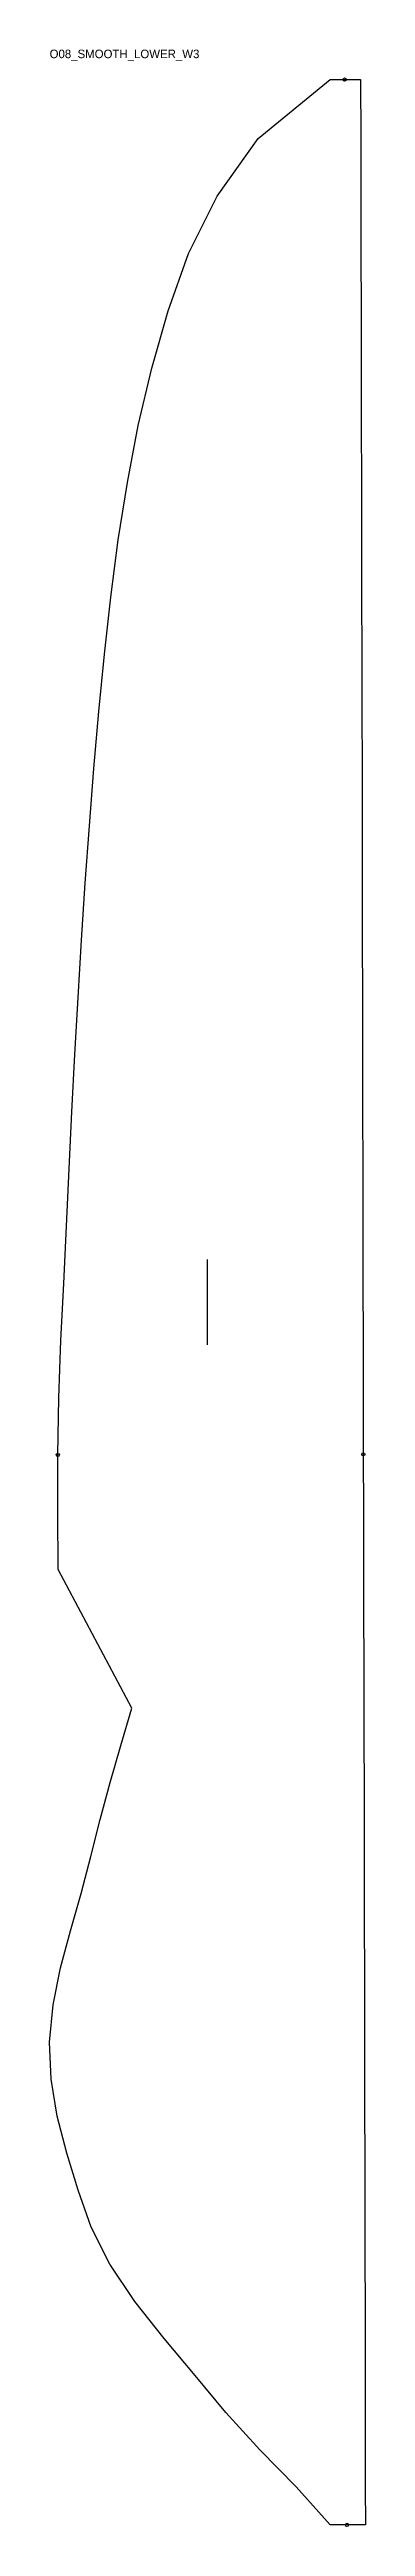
# Model space of a CAD drawing. Header units: millimetres. Extents: x -263 to 33, y -1 to 2322.
import ezdxf

# ---------------------------------------------------------------- set-up
doc = ezdxf.new("R2010")
doc.units = ezdxf.units.MM
for name, color, linetype in [('CUT', 1, 'Continuous'), ('GRAIN', 3, 'Continuous'), ('ID', 7, 'Continuous'), ('NOTCH', 2, 'Continuous'), ('SEAM', 5, 'Continuous')]:
    doc.layers.add(name, color=color, linetype=linetype)

msp = doc.modelspace()

# ---------------------------------------------------------------- linework, layer by layer
at = {"layer": 'CUT'}
msp.add_lwpolyline([(0, 0), (-31.7, 35.7), (-65.9, 70.4), (-97.6, 105.4), (-126.5, 140.2), (-155.4, 175), (-182.8, 209.7), (-206.4, 244.5), (-223.9, 279.2), (-235.8, 314), (-246.7, 348.7), (-255.5, 383.5), (-261.2, 418.2), (-262.7, 453), (-259.4, 487.8), (-252.4, 522.6), (-243.2, 557.4), (-233.2, 592.2), (-224, 626.9), (-215.2, 661.7), (-205.9, 696.5), (-196, 731.3), (-185.6, 766.1), (-254.8, 896.4), (-254.9, 950.1), (-255, 1003.7), (-254.1, 1057.4), (-252.2, 1111), (-249.5, 1164.7), (-246.8, 1218.3), (-244.3, 1272), (-241.8, 1325.7), (-239, 1379.3), (-236, 1433), (-232.8, 1486.6), (-229.3, 1540.3), (-225.4, 1594), (-221.3, 1647.6), (-216.6, 1701.3), (-211.4, 1755), (-205.4, 1808.6), (-198.4, 1862.3), (-189.9, 1916), (-179.6, 1969.6), (-167, 2023.3), (-151.8, 2077), (-132.7, 2130.7), (-105.8, 2184.5), (-67.4, 2238.6), (0, 2294), (4.3, 2294), (8.9, 2294), (13.6, 2294), (18.5, 2294.1), (23.5, 2294.1), (28.5, 2294.1), (28.7, 2238.8), (28.8, 2184.8), (28.9, 2131), (29, 2077.4), (29.1, 2023.7), (29.2, 1970.1), (29.3, 1916.4), (29.4, 1862.7), (29.5, 1809.1), (29.6, 1755.4), (29.7, 1701.8), (29.9, 1648.1), (30, 1594.5), (30.1, 1540.8), (30.2, 1487.2), (30.3, 1433.5), (30.4, 1379.9), (30.5, 1326.2), (30.6, 1272.6), (30.7, 1218.9), (30.8, 1165.2), (30.9, 1111.6), (31, 1057.9), (31.1, 1004.3), (31.2, 950.6), (31.3, 897), (31.6, 766.5), (31.7, 731.7), (31.8, 697), (31.8, 662.2), (31.9, 627.4), (31.9, 592.7), (32, 557.9), (32.1, 523.1), (32.1, 488.3), (32.2, 453.6), (32.3, 418.8), (32.3, 384), (32.4, 349.2), (32.5, 314.5), (32.5, 279.7), (32.6, 244.9), (32.7, 210.1), (32.7, 175.4), (32.8, 140.5), (32.9, 105.7), (32.9, 70.6), (33, 35.9), (33.1, 0.1), (27.2, 0.1), (21.4, 0), (15.8, 0), (10.3, 0), (5, 0), (0, 0)], close=True, dxfattribs=at)
at = {"layer": 'GRAIN'}
msp.add_line((-114.8, 1107), (-114.8, 1187), dxfattribs=at)
at = {"layer": 'NOTCH'}
for centre in [(13.6, 2294), (-255, 1003.7), (31.1, 1004.3), (15.8, 0)]:
    msp.add_circle(centre, 1.5, dxfattribs=at)
at = {"layer": 'SEAM'}
msp.add_lwpolyline([(0, 0), (-31.7, 35.7), (-65.9, 70.4), (-97.6, 105.4), (-126.5, 140.2), (-155.4, 175), (-182.8, 209.7), (-206.4, 244.5), (-223.9, 279.2), (-235.8, 314), (-246.7, 348.7), (-255.5, 383.5), (-261.2, 418.2), (-262.7, 453), (-259.4, 487.8), (-252.4, 522.6), (-243.2, 557.4), (-233.2, 592.2), (-224, 626.9), (-215.2, 661.7), (-205.9, 696.5), (-196, 731.3), (-185.6, 766.1), (-254.8, 896.4), (-254.9, 950.1), (-255, 1003.7), (-254.1, 1057.4), (-252.2, 1111), (-249.5, 1164.7), (-246.8, 1218.3), (-244.3, 1272), (-241.8, 1325.7), (-239, 1379.3), (-236, 1433), (-232.8, 1486.6), (-229.3, 1540.3), (-225.4, 1594), (-221.3, 1647.6), (-216.6, 1701.3), (-211.4, 1755), (-205.4, 1808.6), (-198.4, 1862.3), (-189.9, 1916), (-179.6, 1969.6), (-167, 2023.3), (-151.8, 2077), (-132.7, 2130.7), (-105.8, 2184.5), (-67.4, 2238.6), (0, 2294), (4.3, 2294), (8.9, 2294), (13.6, 2294), (18.5, 2294.1), (23.5, 2294.1), (28.5, 2294.1), (28.7, 2238.8), (28.8, 2184.8), (28.9, 2131), (29, 2077.4), (29.1, 2023.7), (29.2, 1970.1), (29.3, 1916.4), (29.4, 1862.7), (29.5, 1809.1), (29.6, 1755.4), (29.7, 1701.8), (29.9, 1648.1), (30, 1594.5), (30.1, 1540.8), (30.2, 1487.2), (30.3, 1433.5), (30.4, 1379.9), (30.5, 1326.2), (30.6, 1272.6), (30.7, 1218.9), (30.8, 1165.2), (30.9, 1111.6), (31, 1057.9), (31.1, 1004.3), (31.2, 950.6), (31.3, 897), (31.6, 766.5), (31.7, 731.7), (31.8, 697), (31.8, 662.2), (31.9, 627.4), (31.9, 592.7), (32, 557.9), (32.1, 523.1), (32.1, 488.3), (32.2, 453.6), (32.3, 418.8), (32.3, 384), (32.4, 349.2), (32.5, 314.5), (32.5, 279.7), (32.6, 244.9), (32.7, 210.1), (32.7, 175.4), (32.8, 140.5), (32.9, 105.7), (32.9, 70.6), (33, 35.9), (33.1, 0.1), (27.2, 0.1), (21.4, 0), (15.8, 0), (10.3, 0), (5, 0)], close=True, dxfattribs=at)

# ---------------------------------------------------------------- texts
at = {"layer": 'ID'}
msp.add_text('O08_SMOOTH_LOWER_W3', height=8, dxfattribs=at).set_placement((-262.7, 2314.1))

doc.saveas('drawing.dxf')
